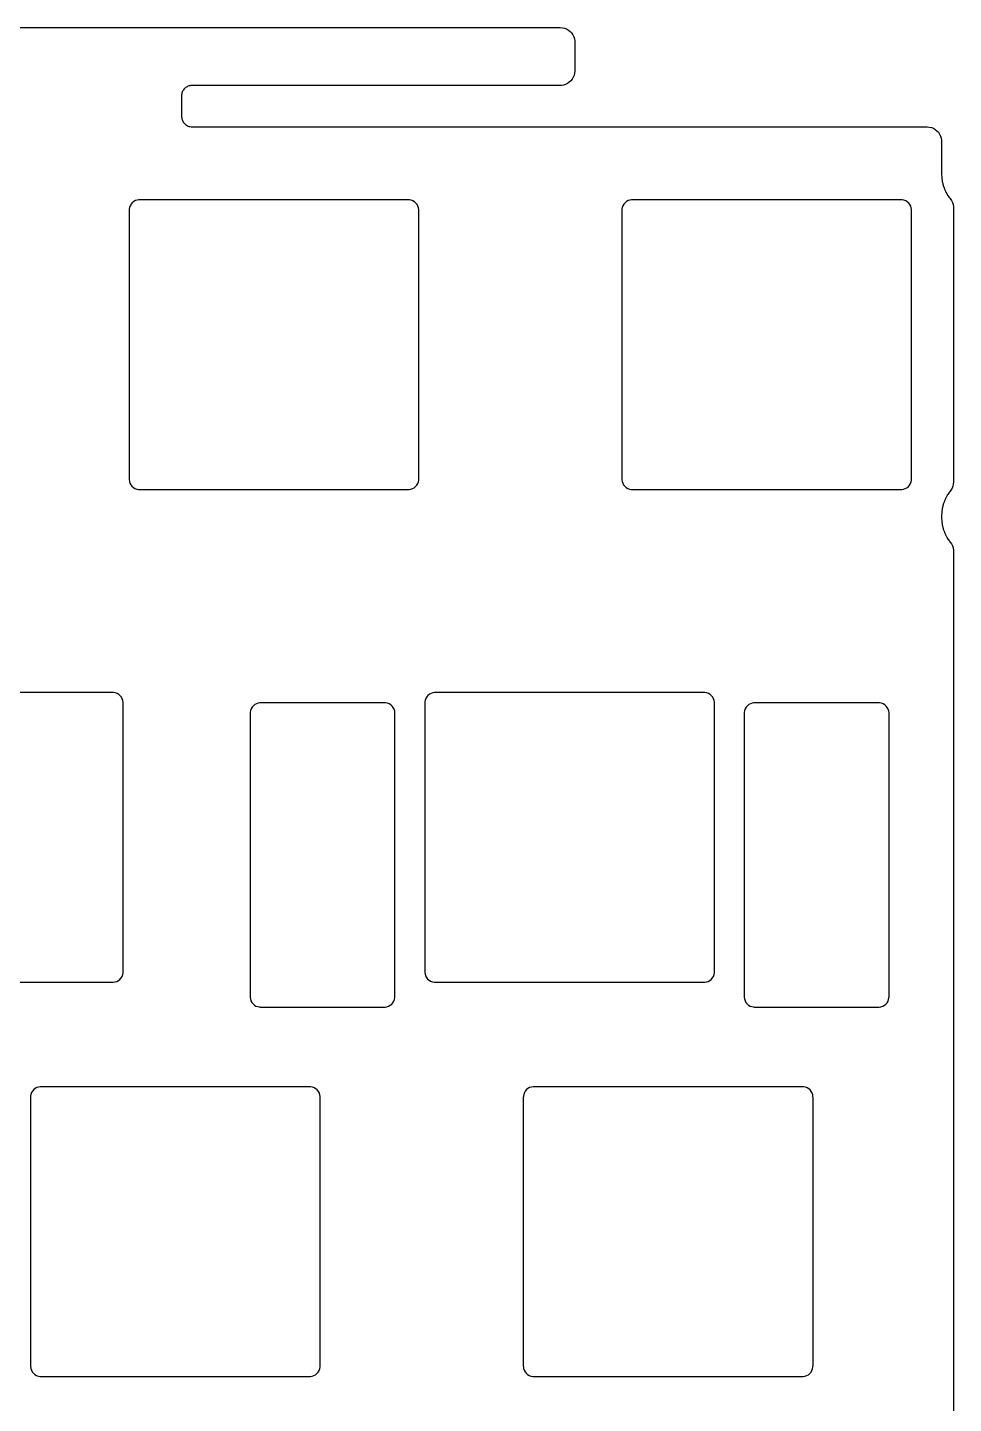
# Model space of a CAD drawing. Header units: millimetres. Extents: x 19 to 338, y -165 to -34.
# Drawn here: x 260.5 to 305.2, y -100.7 to -34.2 of the extents above; entities that cross this region are included whole.
import ezdxf

# ---------------------------------------------------------------- set-up
doc = ezdxf.new("R2010")
doc.units = ezdxf.units.MM
doc.layers.add('Edge.Cuts', color=254, linetype='CONTINUOUS', true_color=0xd0d2cd)

msp = doc.modelspace()

# ---------------------------------------------------------------- linework, layer by layer
at = {"layer": 'Edge.Cuts', "linetype": 'CONTINUOUS'}
for p, q in [((225.65, -34.2), (286.25, -34.2)), ((286.25, -34.2), (286.35433, -34.207818)), ((286.35433, -34.207818), (286.456329, -34.231099)), ((286.456329, -34.231099), (286.553719, -34.269322)), ((286.553719, -34.269322), (286.644324, -34.321633)), ((286.644324, -34.321633), (286.726121, -34.386864)), ((286.726121, -34.386864), (286.797282, -34.463557)), ((286.797282, -34.463557), (286.856218, -34.55)), ((286.856218, -34.55), (286.901612, -34.644261)), ((286.901612, -34.644261), (286.93245, -34.744235)), ((286.93245, -34.744235), (286.948043, -34.847689)), ((286.948043, -34.847689), (286.95, -34.9)), ((286.95, -34.9), (286.95, -36.3)), ((286.918901, -36.506329), (286.880678, -36.603719)), ((286.942182, -36.40433), (286.918901, -36.506329)), ((286.95, -36.3), (286.942182, -36.40433)), ((268.048768, -37.203882), (268.024131, -37.241205)), ((268.077183, -37.169324), (268.048768, -37.203882)), ((268.10809, -37.136998), (268.077183, -37.169324)), ((268.142222, -37.108067), (268.10809, -37.136998)), ((268.1784, -37.081782), (268.142222, -37.108067)), ((268.217152, -37.059409), (268.1784, -37.081782)), ((268.257438, -37.040009), (268.217152, -37.059409)), ((268.299562, -37.024914), (268.257438, -37.040009)), ((268.342674, -37.013015), (268.299562, -37.024914)), ((268.386804, -37.005687), (268.342674, -37.013015)), ((268.434353, -37.001408), (268.386804, -37.005687)), ((268.465708, -37), (268.434353, -37.001408)), ((286.25, -37), (268.465708, -37)), ((286.302311, -36.998043), (286.25, -37)), ((286.405765, -36.98245), (286.302311, -36.998043)), ((286.505739, -36.951612), (286.405765, -36.98245)), ((286.6, -36.906218), (286.505739, -36.951612)), ((286.686443, -36.847282), (286.6, -36.906218)), ((286.763136, -36.776121), (286.686443, -36.847282)), ((286.828367, -36.694324), (286.763136, -36.776121)), ((286.880678, -36.603719), (286.828367, -36.694324)), ((267.950792, -37.488249), (267.95, -37.511784)), ((267.95, -37.511784), (267.95, -38.484291)), ((267.952922, -37.456646), (267.950792, -37.488249)), ((267.960353, -37.407348), (267.952922, -37.456646)), ((267.970304, -37.36375), (267.960353, -37.407348)), ((267.984765, -37.321408), (267.970304, -37.36375)), ((268.002342, -37.280283), (267.984765, -37.321408)), ((268.024131, -37.241205), (268.002342, -37.280283)), ((267.95, -38.484291), (267.951408, -38.515646)), ((267.951408, -38.515646), (267.955687, -38.563195)), ((267.955687, -38.563195), (267.963015, -38.607325)), ((267.963015, -38.607325), (267.974914, -38.650437)), ((267.974914, -38.650437), (267.990009, -38.692561)), ((267.990009, -38.692561), (268.009409, -38.732847)), ((268.009409, -38.732847), (268.031782, -38.771599)), ((268.031782, -38.771599), (268.058067, -38.807777)), ((268.058067, -38.807777), (268.086998, -38.841909)), ((268.086998, -38.841909), (268.119324, -38.872816)), ((268.119324, -38.872816), (268.153882, -38.901231)), ((268.153882, -38.901231), (268.191205, -38.925868)), ((268.191205, -38.925868), (268.230283, -38.947657)), ((268.230283, -38.947657), (268.271408, -38.965234)), ((268.271408, -38.965234), (268.31375, -38.979695)), ((268.31375, -38.979695), (268.357348, -38.989646)), ((268.357348, -38.989646), (268.406646, -38.997077)), ((268.406646, -38.997077), (268.438249, -38.999207)), ((268.438249, -38.999207), (268.461785, -39)), ((268.461785, -39), (303.975, -39)), ((303.975, -39), (304.07933, -39.007818)), ((304.07933, -39.007818), (304.181329, -39.031099)), ((304.181329, -39.031099), (304.278719, -39.069322)), ((304.278719, -39.069322), (304.369324, -39.121633)), ((304.369324, -39.121633), (304.451121, -39.186864)), ((304.451121, -39.186864), (304.522282, -39.263557)), ((304.522282, -39.263557), (304.581218, -39.35)), ((304.581218, -39.35), (304.626612, -39.444261)), ((304.626612, -39.444261), (304.65745, -39.544235)), ((304.65745, -39.544235), (304.673043, -39.647689)), ((304.673043, -39.647689), (304.675, -39.7)), ((304.675, -39.7), (304.675, -41.274394)), ((304.675, -41.274394), (304.675093, -41.282502)), ((304.675093, -41.282502), (304.67544, -41.297547)), ((304.67544, -41.297547), (304.675718, -41.305569)), ((304.675718, -41.305569), (304.681663, -41.434147)), ((304.681663, -41.434147), (304.682781, -41.450256)), ((304.682781, -41.450256), (304.685551, -41.480145)), ((304.685551, -41.480145), (304.687415, -41.496213)), ((304.687415, -41.496213), (304.703037, -41.608204)), ((304.703037, -41.608204), (304.705646, -41.624197)), ((304.705646, -41.624197), (304.711154, -41.653661)), ((304.711154, -41.653661), (304.714492, -41.669487)), ((304.714492, -41.669487), (304.740386, -41.779587)), ((304.740386, -41.779587), (304.744448, -41.795227)), ((304.744448, -41.795227), (304.75267, -41.824126)), ((304.75267, -41.824126), (304.757435, -41.839512)), ((304.757435, -41.839512), (304.793388, -41.946779)), ((265.803602, -42.539175), (265.71835, -42.566877)), ((265.803712, -42.539149), (265.803602, -42.539175)), ((265.807615, -42.538259), (265.803712, -42.539149)), ((265.885149, -42.526878), (265.807615, -42.538259)), ((265.896216, -42.526132), (265.885149, -42.526878)), ((265.929843, -42.525), (265.896216, -42.526132)), ((278.890548, -42.525), (265.929843, -42.525)), ((278.935359, -42.527012), (278.890548, -42.525)), ((278.956174, -42.528885), (278.935359, -42.527012)), ((279.044373, -42.544889), (278.956174, -42.528885)), ((279.128297, -42.576385), (279.044373, -42.544889)), ((289.615602, -42.539175), (289.53035, -42.566877)), ((289.615712, -42.539149), (289.615602, -42.539175)), ((289.619615, -42.538259), (289.615712, -42.539149)), ((289.697149, -42.526878), (289.619615, -42.538259)), ((289.708216, -42.526132), (289.697149, -42.526878)), ((289.741843, -42.525), (289.708216, -42.526132)), ((302.702548, -42.525), (289.741843, -42.525)), ((302.747359, -42.527012), (302.702548, -42.525)), ((302.768174, -42.528885), (302.747359, -42.527012)), ((302.856373, -42.544889), (302.768174, -42.528885)), ((302.940297, -42.576385), (302.856373, -42.544889)), ((304.793388, -41.946779), (304.798879, -41.961987)), ((304.798879, -41.961987), (304.809724, -41.989982)), ((304.809724, -41.989982), (304.815898, -42.004887)), ((304.815898, -42.004887), (304.861584, -42.108356)), ((304.861584, -42.108356), (304.868452, -42.122987)), ((304.868452, -42.122987), (304.881834, -42.149861)), ((304.881834, -42.149861), (304.889369, -42.164156)), ((304.889369, -42.164156), (304.944406, -42.262965)), ((304.944406, -42.262965), (304.952598, -42.276905)), ((304.952598, -42.276905), (304.968397, -42.302422)), ((304.968397, -42.302422), (304.977222, -42.315964)), ((304.977222, -42.315964), (305.041118, -42.409242)), ((305.041118, -42.409242), (305.050583, -42.422398)), ((305.050583, -42.422398), (305.068648, -42.446318)), ((305.068648, -42.446318), (305.078704, -42.459014)), ((305.078704, -42.459014), (305.088534, -42.470852)), ((305.088534, -42.470852), (305.149169, -42.556111)), ((305.149169, -42.556111), (305.19642, -42.649455)), ((265.415012, -43.002644), (265.413, -43.047452)), ((265.413, -43.047452), (265.413, -56.008157)), ((265.416885, -42.981828), (265.415012, -43.002644)), ((265.432889, -42.893628), (265.416885, -42.981828)), ((265.464384, -42.809704), (265.432889, -42.893628)), ((265.510358, -42.732753), (265.464384, -42.809704)), ((265.569334, -42.665246), (265.510358, -42.732753)), ((265.639415, -42.609356), (265.569334, -42.665246)), ((265.71835, -42.566877), (265.639415, -42.609356)), ((279.205248, -42.622359), (279.128297, -42.576385)), ((279.272754, -42.681335), (279.205248, -42.622359)), ((279.328645, -42.751417), (279.272754, -42.681335)), ((279.371123, -42.830352), (279.328645, -42.751417)), ((279.398825, -42.915604), (279.371123, -42.830352)), ((279.39885, -42.915712), (279.398825, -42.915604)), ((279.39974, -42.919615), (279.39885, -42.915712)), ((279.411118, -42.997101), (279.39974, -42.919615)), ((279.411865, -43.008167), (279.411118, -42.997101)), ((279.413, -43.041842), (279.411865, -43.008167)), ((279.413, -56.002547), (279.413, -43.041842)), ((289.227012, -43.002644), (289.225, -43.047452)), ((289.225, -43.047452), (289.225, -56.008157)), ((289.228885, -42.981828), (289.227012, -43.002644)), ((289.244889, -42.893628), (289.228885, -42.981828)), ((289.276384, -42.809704), (289.244889, -42.893628)), ((289.322358, -42.732753), (289.276384, -42.809704)), ((289.381334, -42.665246), (289.322358, -42.732753)), ((289.451415, -42.609356), (289.381334, -42.665246)), ((289.53035, -42.566877), (289.451415, -42.609356)), ((303.017248, -42.622359), (302.940297, -42.576385)), ((303.084754, -42.681335), (303.017248, -42.622359)), ((303.140645, -42.751417), (303.084754, -42.681335)), ((303.183123, -42.830352), (303.140645, -42.751417)), ((303.210825, -42.915604), (303.183123, -42.830352)), ((303.21085, -42.915712), (303.210825, -42.915604)), ((303.21174, -42.919615), (303.21085, -42.915712)), ((303.223118, -42.997101), (303.21174, -42.919615)), ((303.223865, -43.008167), (303.223118, -42.997101)), ((303.225, -43.041842), (303.223865, -43.008167)), ((303.225, -56.002547), (303.225, -43.041842)), ((305.19642, -42.649455), (305.229232, -42.748799)), ((305.229232, -42.748799), (305.24687, -42.851924)), ((305.24687, -42.851924), (305.25, -42.918045)), ((305.25, -42.918045), (305.25, -56.161953)), ((265.413, -56.008157), (265.414132, -56.041788)), ((265.414132, -56.041788), (265.414878, -56.052854)), ((265.414878, -56.052854), (265.426259, -56.130384)), ((265.426259, -56.130384), (265.427149, -56.134287)), ((265.427149, -56.134287), (265.427169, -56.134374)), ((265.427169, -56.134374), (265.454867, -56.219627)), ((265.454867, -56.219627), (265.497342, -56.298564)), ((265.497342, -56.298564), (265.55323, -56.368648)), ((265.55323, -56.368648), (265.620733, -56.427627)), ((265.620733, -56.427627), (265.697683, -56.473605)), ((265.697683, -56.473605), (265.781605, -56.505104)), ((265.781605, -56.505104), (265.869804, -56.521112)), ((278.940898, -56.523118), (279.018384, -56.51174)), ((279.018384, -56.51174), (279.022287, -56.51085)), ((279.022287, -56.51085), (279.022374, -56.51083)), ((279.022374, -56.51083), (279.107627, -56.483132)), ((279.107627, -56.483132), (279.186564, -56.440657)), ((279.186564, -56.440657), (279.256648, -56.384769)), ((279.256648, -56.384769), (279.315627, -56.317266)), ((279.315627, -56.317266), (279.361605, -56.240316)), ((279.361605, -56.240316), (279.393104, -56.156394)), ((279.393104, -56.156394), (279.409112, -56.068195)), ((279.409112, -56.068195), (279.410986, -56.047379)), ((279.410986, -56.047379), (279.413, -56.002547)), ((289.225, -56.008157), (289.226132, -56.041788)), ((289.226132, -56.041788), (289.226878, -56.052854)), ((289.226878, -56.052854), (289.238259, -56.130384)), ((289.238259, -56.130384), (289.239149, -56.134287)), ((289.239149, -56.134287), (289.239169, -56.134374)), ((289.239169, -56.134374), (289.266867, -56.219627)), ((289.266867, -56.219627), (289.309342, -56.298564)), ((289.309342, -56.298564), (289.36523, -56.368648)), ((289.36523, -56.368648), (289.432733, -56.427627)), ((289.432733, -56.427627), (289.509683, -56.473605)), ((289.509683, -56.473605), (289.593605, -56.505104)), ((289.593605, -56.505104), (289.681804, -56.521112)), ((302.752898, -56.523118), (302.830384, -56.51174)), ((302.830384, -56.51174), (302.834287, -56.51085)), ((302.834287, -56.51085), (302.834374, -56.51083)), ((302.834374, -56.51083), (302.919627, -56.483132)), ((302.919627, -56.483132), (302.998564, -56.440657)), ((302.998564, -56.440657), (303.068648, -56.384769)), ((303.068648, -56.384769), (303.127627, -56.317266)), ((303.127627, -56.317266), (303.173605, -56.240316)), ((303.173605, -56.240316), (303.205104, -56.156394)), ((303.205104, -56.156394), (303.221112, -56.068195)), ((303.221112, -56.068195), (303.222986, -56.047379)), ((303.222986, -56.047379), (303.225, -56.002547)), ((305.180678, -56.465672), (305.128367, -56.556277)), ((305.218901, -56.368282), (305.180678, -56.465672)), ((305.242182, -56.266283), (305.218901, -56.368282)), ((305.25, -56.161953), (305.242182, -56.266283)), ((265.869804, -56.521112), (265.89062, -56.522986)), ((265.89062, -56.522986), (265.935452, -56.525)), ((265.935452, -56.525), (278.896157, -56.525)), ((278.896157, -56.525), (278.929832, -56.523865)), ((278.929832, -56.523865), (278.940898, -56.523118)), ((289.681804, -56.521112), (289.70262, -56.522986)), ((289.70262, -56.522986), (289.747452, -56.525)), ((289.747452, -56.525), (302.708157, -56.525)), ((302.708157, -56.525), (302.741832, -56.523865)), ((302.741832, -56.523865), (302.752898, -56.523118)), ((304.793388, -57.133219), (304.757435, -57.240486)), ((304.798879, -57.118011), (304.793388, -57.133219)), ((304.809724, -57.090016), (304.798879, -57.118011)), ((304.815898, -57.075111), (304.809724, -57.090016)), ((304.861584, -56.971642), (304.815898, -57.075111)), ((304.868452, -56.957011), (304.861584, -56.971642)), ((304.881834, -56.930137), (304.868452, -56.957011)), ((304.889369, -56.915842), (304.881834, -56.930137)), ((304.944406, -56.817033), (304.889369, -56.915842)), ((304.952598, -56.803093), (304.944406, -56.817033)), ((304.968397, -56.777576), (304.952598, -56.803093)), ((304.977222, -56.764034), (304.968397, -56.777576)), ((305.041118, -56.670756), (304.977222, -56.764034)), ((305.050583, -56.6576), (305.041118, -56.670756)), ((305.068648, -56.63368), (305.050583, -56.6576)), ((305.078719, -56.620965), (305.068648, -56.63368)), ((305.088546, -56.609131), (305.078719, -56.620965)), ((305.128367, -56.556277), (305.088546, -56.609131)), ((304.675093, -57.797496), (304.675, -57.805604)), ((304.675, -57.805604), (304.675, -57.874394)), ((304.67544, -57.782451), (304.675093, -57.797496)), ((304.675718, -57.774429), (304.67544, -57.782451)), ((304.681663, -57.645851), (304.675718, -57.774429)), ((304.682781, -57.629742), (304.681663, -57.645851)), ((304.685551, -57.599853), (304.682781, -57.629742)), ((304.687415, -57.583785), (304.685551, -57.599853)), ((304.703037, -57.471794), (304.687415, -57.583785)), ((304.705646, -57.455801), (304.703037, -57.471794)), ((304.711154, -57.426337), (304.705646, -57.455801)), ((304.714492, -57.410511), (304.711154, -57.426337)), ((304.740386, -57.300411), (304.714492, -57.410511)), ((304.744448, -57.284771), (304.740386, -57.300411)), ((304.75267, -57.255872), (304.744448, -57.284771)), ((304.757435, -57.240486), (304.75267, -57.255872)), ((304.675, -57.874394), (304.675093, -57.882502)), ((304.675093, -57.882502), (304.67544, -57.897547)), ((304.67544, -57.897547), (304.675718, -57.905569)), ((304.675718, -57.905569), (304.681663, -58.034147)), ((304.681663, -58.034147), (304.682781, -58.050256)), ((304.682781, -58.050256), (304.685551, -58.080145)), ((304.685551, -58.080145), (304.687415, -58.096213)), ((304.687415, -58.096213), (304.703037, -58.208204)), ((304.703037, -58.208204), (304.705646, -58.224197)), ((304.705646, -58.224197), (304.711154, -58.253661)), ((304.711154, -58.253661), (304.714492, -58.269487)), ((304.714492, -58.269487), (304.740386, -58.379587)), ((304.740386, -58.379587), (304.744448, -58.395227)), ((304.744448, -58.395227), (304.75267, -58.424126)), ((304.75267, -58.424126), (304.757435, -58.439512)), ((304.757435, -58.439512), (304.793388, -58.546779)), ((304.793388, -58.546779), (304.798879, -58.561987)), ((304.798879, -58.561987), (304.809724, -58.589982)), ((304.809724, -58.589982), (304.815898, -58.604887)), ((304.815898, -58.604887), (304.861584, -58.708356)), ((304.861584, -58.708356), (304.868452, -58.722987)), ((304.868452, -58.722987), (304.881834, -58.749861)), ((304.881834, -58.749861), (304.889369, -58.764156)), ((304.889369, -58.764156), (304.944406, -58.862965)), ((304.944406, -58.862965), (304.952598, -58.876905)), ((304.952598, -58.876905), (304.968397, -58.902422)), ((304.968397, -58.902422), (304.977222, -58.915964)), ((304.977222, -58.915964), (305.041118, -59.009242)), ((305.041118, -59.009242), (305.050583, -59.022398)), ((305.050583, -59.022398), (305.068648, -59.046318)), ((305.068648, -59.046318), (305.078704, -59.059014)), ((305.078704, -59.059014), (305.088534, -59.070852)), ((305.088534, -59.070852), (305.149169, -59.156111)), ((305.149169, -59.156111), (305.19642, -59.249455)), ((305.19642, -59.249455), (305.229232, -59.348799)), ((305.229232, -59.348799), (305.24687, -59.451924)), ((305.24687, -59.451924), (305.25, -59.518045)), ((305.25, -59.518045), (305.25, -138.532441)), ((264.602548, -66.337999), (251.641843, -66.337999)), ((264.647359, -66.340011), (264.602548, -66.337999)), ((264.668174, -66.341884), (264.647359, -66.340011)), ((264.756373, -66.357888), (264.668174, -66.341884)), ((264.840297, -66.389384), (264.756373, -66.357888)), ((264.917248, -66.435358), (264.840297, -66.389384)), ((264.984754, -66.494334), (264.917248, -66.435358)), ((265.040645, -66.564416), (264.984754, -66.494334)), ((279.856334, -66.478245), (279.797358, -66.545752)), ((279.926415, -66.422355), (279.856334, -66.478245)), ((280.00535, -66.379876), (279.926415, -66.422355)), ((280.090602, -66.352174), (280.00535, -66.379876)), ((280.090712, -66.352148), (280.090602, -66.352174)), ((280.094615, -66.351258), (280.090712, -66.352148)), ((280.172149, -66.339877), (280.094615, -66.351258)), ((280.183216, -66.339131), (280.172149, -66.339877)), ((280.216843, -66.337999), (280.183216, -66.339131)), ((293.177548, -66.337999), (280.216843, -66.337999)), ((293.222359, -66.340011), (293.177548, -66.337999)), ((293.243174, -66.341884), (293.222359, -66.340011)), ((293.331373, -66.357888), (293.243174, -66.341884)), ((293.415297, -66.389384), (293.331373, -66.357888)), ((293.492248, -66.435358), (293.415297, -66.389384)), ((293.559754, -66.494334), (293.492248, -66.435358)), ((293.615645, -66.564416), (293.559754, -66.494334)), ((265.083123, -66.643351), (265.040645, -66.564416)), ((265.110825, -66.728603), (265.083123, -66.643351)), ((265.11085, -66.728711), (265.110825, -66.728603)), ((265.11174, -66.732614), (265.11085, -66.728711)), ((265.123118, -66.8101), (265.11174, -66.732614)), ((265.123865, -66.821166), (265.123118, -66.8101)), ((265.125, -66.854841), (265.123865, -66.821166)), ((265.125, -79.815547), (265.125, -66.854841)), ((271.313384, -67.122703), (271.281889, -67.206627)), ((271.359358, -67.045752), (271.313384, -67.122703)), ((271.418334, -66.978245), (271.359358, -67.045752)), ((271.488415, -66.922355), (271.418334, -66.978245)), ((271.56735, -66.879876), (271.488415, -66.922355)), ((271.652602, -66.852174), (271.56735, -66.879876)), ((271.652712, -66.852148), (271.652602, -66.852174)), ((271.656615, -66.851258), (271.652712, -66.852148)), ((271.734149, -66.839877), (271.656615, -66.851258)), ((271.745216, -66.839131), (271.734149, -66.839877)), ((271.778843, -66.837999), (271.745216, -66.839131)), ((277.739548, -66.837999), (271.778843, -66.837999)), ((277.784359, -66.840011), (277.739548, -66.837999)), ((277.805174, -66.841884), (277.784359, -66.840011)), ((277.893373, -66.857888), (277.805174, -66.841884)), ((277.977297, -66.889384), (277.893373, -66.857888)), ((278.054248, -66.935358), (277.977297, -66.889384)), ((278.121754, -66.994334), (278.054248, -66.935358)), ((278.177645, -67.064416), (278.121754, -66.994334)), ((278.220123, -67.143351), (278.177645, -67.064416)), ((278.247825, -67.228603), (278.220123, -67.143351)), ((279.702012, -66.815643), (279.7, -66.860451)), ((279.7, -66.860451), (279.7, -79.821157)), ((279.703885, -66.794827), (279.702012, -66.815643)), ((279.719889, -66.706627), (279.703885, -66.794827)), ((279.751384, -66.622703), (279.719889, -66.706627)), ((279.797358, -66.545752), (279.751384, -66.622703)), ((293.658123, -66.643351), (293.615645, -66.564416)), ((293.685825, -66.728603), (293.658123, -66.643351)), ((293.68585, -66.728711), (293.685825, -66.728603)), ((293.68674, -66.732614), (293.68585, -66.728711)), ((293.698118, -66.8101), (293.68674, -66.732614)), ((293.698865, -66.821166), (293.698118, -66.8101)), ((293.7, -66.854841), (293.698865, -66.821166)), ((293.7, -79.815547), (293.7, -66.854841)), ((295.189384, -67.122703), (295.157889, -67.206627)), ((295.235358, -67.045752), (295.189384, -67.122703)), ((295.294334, -66.978245), (295.235358, -67.045752)), ((295.364415, -66.922355), (295.294334, -66.978245)), ((295.44335, -66.879876), (295.364415, -66.922355)), ((295.528602, -66.852174), (295.44335, -66.879876)), ((295.528712, -66.852148), (295.528602, -66.852174)), ((295.532615, -66.851258), (295.528712, -66.852148)), ((295.610149, -66.839877), (295.532615, -66.851258)), ((295.621216, -66.839131), (295.610149, -66.839877)), ((295.654843, -66.837999), (295.621216, -66.839131)), ((301.615548, -66.837999), (295.654843, -66.837999)), ((301.660359, -66.840011), (301.615548, -66.837999)), ((301.681174, -66.841884), (301.660359, -66.840011)), ((301.769373, -66.857888), (301.681174, -66.841884)), ((301.853297, -66.889384), (301.769373, -66.857888)), ((301.930248, -66.935358), (301.853297, -66.889384)), ((301.997754, -66.994334), (301.930248, -66.935358)), ((302.053645, -67.064416), (301.997754, -66.994334)), ((302.096123, -67.143351), (302.053645, -67.064416)), ((302.123825, -67.228603), (302.096123, -67.143351)), ((271.264012, -67.315643), (271.262, -67.360451)), ((271.262, -67.360451), (271.262, -81.021157)), ((271.265885, -67.294827), (271.264012, -67.315643)), ((271.281889, -67.206627), (271.265885, -67.294827)), ((278.24785, -67.228711), (278.247825, -67.228603)), ((278.24874, -67.232614), (278.24785, -67.228711)), ((278.260118, -67.3101), (278.24874, -67.232614)), ((278.260865, -67.321166), (278.260118, -67.3101)), ((278.262, -67.354841), (278.260865, -67.321166)), ((278.262, -81.015547), (278.262, -67.354841)), ((295.140012, -67.315643), (295.138, -67.360451)), ((295.138, -67.360451), (295.138, -81.021157)), ((295.141885, -67.294827), (295.140012, -67.315643)), ((295.157889, -67.206627), (295.141885, -67.294827)), ((302.12385, -67.228711), (302.123825, -67.228603)), ((302.12474, -67.232614), (302.12385, -67.228711)), ((302.136118, -67.3101), (302.12474, -67.232614)), ((302.136865, -67.321166), (302.136118, -67.3101)), ((302.138, -67.354841), (302.136865, -67.321166)), ((302.138, -81.015547), (302.138, -67.354841)), ((251.647452, -80.338), (264.608157, -80.338)), ((264.608157, -80.338), (264.641832, -80.336865)), ((264.641832, -80.336865), (264.652898, -80.336118)), ((264.652898, -80.336118), (264.730384, -80.32474)), ((264.730384, -80.32474), (264.734287, -80.32385)), ((264.734287, -80.32385), (264.734374, -80.32383)), ((264.734374, -80.32383), (264.819627, -80.296132)), ((264.819627, -80.296132), (264.898564, -80.253657)), ((264.898564, -80.253657), (264.968648, -80.197769)), ((264.968648, -80.197769), (265.027627, -80.130266)), ((265.027627, -80.130266), (265.073605, -80.053316)), ((265.073605, -80.053316), (265.105104, -79.969394)), ((265.105104, -79.969394), (265.121112, -79.881195)), ((265.121112, -79.881195), (265.122986, -79.860379)), ((265.122986, -79.860379), (265.125, -79.815547)), ((279.7, -79.821157), (279.701132, -79.854788)), ((279.701132, -79.854788), (279.701878, -79.865854)), ((279.701878, -79.865854), (279.713259, -79.943384)), ((279.713259, -79.943384), (279.714149, -79.947287)), ((279.714149, -79.947287), (279.714169, -79.947374)), ((279.714169, -79.947374), (279.741867, -80.032627)), ((279.741867, -80.032627), (279.784342, -80.111564)), ((279.784342, -80.111564), (279.84023, -80.181648)), ((279.84023, -80.181648), (279.907733, -80.240627)), ((279.907733, -80.240627), (279.984683, -80.286605)), ((279.984683, -80.286605), (280.068605, -80.318104)), ((280.068605, -80.318104), (280.156804, -80.334112)), ((280.156804, -80.334112), (280.17762, -80.335986)), ((280.17762, -80.335986), (280.222452, -80.338)), ((280.222452, -80.338), (293.183157, -80.338)), ((293.183157, -80.338), (293.216832, -80.336865)), ((293.216832, -80.336865), (293.227898, -80.336118)), ((293.227898, -80.336118), (293.305384, -80.32474)), ((293.305384, -80.32474), (293.309287, -80.32385)), ((293.309287, -80.32385), (293.309374, -80.32383)), ((293.309374, -80.32383), (293.394627, -80.296132)), ((293.394627, -80.296132), (293.473564, -80.253657)), ((293.473564, -80.253657), (293.543648, -80.197769)), ((293.543648, -80.197769), (293.602627, -80.130266)), ((293.602627, -80.130266), (293.648605, -80.053316)), ((293.648605, -80.053316), (293.680104, -79.969394)), ((293.680104, -79.969394), (293.696112, -79.881195)), ((293.696112, -79.881195), (293.697986, -79.860379)), ((293.697986, -79.860379), (293.7, -79.815547)), ((271.262, -81.021157), (271.263132, -81.054788)), ((271.263132, -81.054788), (271.263878, -81.065854)), ((271.263878, -81.065854), (271.275259, -81.143384)), ((278.242104, -81.169394), (278.258112, -81.081195)), ((278.258112, -81.081195), (278.259986, -81.060379)), ((278.259986, -81.060379), (278.262, -81.015547)), ((295.138, -81.021157), (295.139132, -81.054788)), ((295.139132, -81.054788), (295.139878, -81.065854)), ((295.139878, -81.065854), (295.151259, -81.143384)), ((302.118104, -81.169394), (302.134112, -81.081195)), ((302.134112, -81.081195), (302.135986, -81.060379)), ((302.135986, -81.060379), (302.138, -81.015547)), ((271.275259, -81.143384), (271.276149, -81.147287)), ((271.276149, -81.147287), (271.276169, -81.147374)), ((271.276169, -81.147374), (271.303867, -81.232627)), ((271.303867, -81.232627), (271.346342, -81.311564)), ((271.346342, -81.311564), (271.40223, -81.381648)), ((271.40223, -81.381648), (271.469733, -81.440627)), ((271.469733, -81.440627), (271.546683, -81.486605)), ((271.546683, -81.486605), (271.630605, -81.518104)), ((271.630605, -81.518104), (271.718804, -81.534112)), ((271.718804, -81.534112), (271.73962, -81.535986)), ((271.73962, -81.535986), (271.784452, -81.538)), ((271.784452, -81.538), (277.745157, -81.538)), ((277.745157, -81.538), (277.778832, -81.536865)), ((277.778832, -81.536865), (277.789898, -81.536118)), ((277.789898, -81.536118), (277.867384, -81.52474)), ((277.867384, -81.52474), (277.871287, -81.52385)), ((277.871287, -81.52385), (277.871374, -81.52383)), ((277.871374, -81.52383), (277.956627, -81.496132)), ((277.956627, -81.496132), (278.035564, -81.453657)), ((278.035564, -81.453657), (278.105648, -81.397769)), ((278.105648, -81.397769), (278.164627, -81.330266)), ((278.164627, -81.330266), (278.210605, -81.253316)), ((278.210605, -81.253316), (278.242104, -81.169394)), ((295.151259, -81.143384), (295.152149, -81.147287)), ((295.152149, -81.147287), (295.152169, -81.147374)), ((295.152169, -81.147374), (295.179867, -81.232627)), ((295.179867, -81.232627), (295.222342, -81.311564)), ((295.222342, -81.311564), (295.27823, -81.381648)), ((295.27823, -81.381648), (295.345733, -81.440627)), ((295.345733, -81.440627), (295.422683, -81.486605)), ((295.422683, -81.486605), (295.506605, -81.518104)), ((295.506605, -81.518104), (295.594804, -81.534112)), ((295.594804, -81.534112), (295.61562, -81.535986)), ((295.61562, -81.535986), (295.660452, -81.538)), ((295.660452, -81.538), (301.621157, -81.538)), ((301.621157, -81.538), (301.654832, -81.536865)), ((301.654832, -81.536865), (301.665898, -81.536118)), ((301.665898, -81.536118), (301.743384, -81.52474)), ((301.743384, -81.52474), (301.747287, -81.52385)), ((301.747287, -81.52385), (301.747374, -81.52383)), ((301.747374, -81.52383), (301.832627, -81.496132)), ((301.832627, -81.496132), (301.911564, -81.453657)), ((301.911564, -81.453657), (301.981648, -81.397769)), ((301.981648, -81.397769), (302.040627, -81.330266)), ((302.040627, -81.330266), (302.086605, -81.253316)), ((302.086605, -81.253316), (302.118104, -81.169394)), ((260.669888, -85.756628), (260.653884, -85.844828)), ((260.701383, -85.672704), (260.669888, -85.756628)), ((260.747357, -85.595753), (260.701383, -85.672704)), ((260.806333, -85.528246), (260.747357, -85.595753)), ((260.876414, -85.472356), (260.806333, -85.528246)), ((260.955349, -85.429877), (260.876414, -85.472356)), ((261.040601, -85.402175), (260.955349, -85.429877)), ((261.040711, -85.402149), (261.040601, -85.402175)), ((261.044614, -85.401259), (261.040711, -85.402149)), ((261.122148, -85.389878), (261.044614, -85.401259)), ((261.133215, -85.389132), (261.122148, -85.389878)), ((261.166842, -85.388), (261.133215, -85.389132)), ((274.127548, -85.388), (261.166842, -85.388)), ((274.172359, -85.390012), (274.127548, -85.388)), ((274.193174, -85.391885), (274.172359, -85.390012)), ((274.281373, -85.407889), (274.193174, -85.391885)), ((274.365297, -85.439385), (274.281373, -85.407889)), ((274.442248, -85.485359), (274.365297, -85.439385)), ((274.509754, -85.544335), (274.442248, -85.485359)), ((274.565645, -85.614417), (274.509754, -85.544335)), ((274.608123, -85.693352), (274.565645, -85.614417)), ((274.635825, -85.778604), (274.608123, -85.693352)), ((284.482889, -85.756628), (284.466885, -85.844828)), ((284.514384, -85.672704), (284.482889, -85.756628)), ((284.560358, -85.595753), (284.514384, -85.672704)), ((284.619334, -85.528246), (284.560358, -85.595753)), ((284.689415, -85.472356), (284.619334, -85.528246)), ((284.76835, -85.429877), (284.689415, -85.472356)), ((284.853602, -85.402175), (284.76835, -85.429877)), ((284.853712, -85.402149), (284.853602, -85.402175)), ((284.857615, -85.401259), (284.853712, -85.402149)), ((284.935149, -85.389878), (284.857615, -85.401259)), ((284.946216, -85.389132), (284.935149, -85.389878)), ((284.979843, -85.388), (284.946216, -85.389132)), ((297.940548, -85.388), (284.979843, -85.388)), ((297.985359, -85.390012), (297.940548, -85.388)), ((298.006174, -85.391885), (297.985359, -85.390012)), ((298.094373, -85.407889), (298.006174, -85.391885)), ((298.178297, -85.439385), (298.094373, -85.407889)), ((298.255248, -85.485359), (298.178297, -85.439385)), ((298.322754, -85.544335), (298.255248, -85.485359)), ((298.378645, -85.614417), (298.322754, -85.544335)), ((298.421123, -85.693352), (298.378645, -85.614417)), ((298.448825, -85.778604), (298.421123, -85.693352)), ((260.652011, -85.865644), (260.649999, -85.910452)), ((260.649999, -85.910452), (260.649999, -98.871157)), ((260.653884, -85.844828), (260.652011, -85.865644)), ((274.63585, -85.778712), (274.635825, -85.778604)), ((274.63674, -85.782615), (274.63585, -85.778712)), ((274.648118, -85.860101), (274.63674, -85.782615)), ((274.648865, -85.871167), (274.648118, -85.860101)), ((274.65, -85.904842), (274.648865, -85.871167)), ((274.65, -98.865547), (274.65, -85.904842)), ((284.465012, -85.865644), (284.463, -85.910452)), ((284.463, -85.910452), (284.463, -98.871157)), ((284.466885, -85.844828), (284.465012, -85.865644)), ((298.44885, -85.778712), (298.448825, -85.778604)), ((298.44974, -85.782615), (298.44885, -85.778712)), ((298.461118, -85.860101), (298.44974, -85.782615)), ((298.461865, -85.871167), (298.461118, -85.860101)), ((298.463, -85.904842), (298.461865, -85.871167)), ((298.463, -98.865547), (298.463, -85.904842)), ((260.649999, -98.871157), (260.651131, -98.904788)), ((260.651131, -98.904788), (260.651877, -98.915854)), ((260.651877, -98.915854), (260.663258, -98.993384)), ((260.663258, -98.993384), (260.664148, -98.997287)), ((260.664148, -98.997287), (260.664168, -98.997374)), ((260.664168, -98.997374), (260.691866, -99.082627)), ((274.598605, -99.103316), (274.630104, -99.019394)), ((274.630104, -99.019394), (274.646112, -98.931195)), ((274.646112, -98.931195), (274.647986, -98.910379)), ((274.647986, -98.910379), (274.65, -98.865547)), ((284.463, -98.871157), (284.464132, -98.904788)), ((284.464132, -98.904788), (284.464878, -98.915854)), ((284.464878, -98.915854), (284.476259, -98.993384)), ((284.476259, -98.993384), (284.477149, -98.997287)), ((284.477149, -98.997287), (284.477169, -98.997374)), ((284.477169, -98.997374), (284.504867, -99.082627)), ((298.411605, -99.103316), (298.443104, -99.019394)), ((298.443104, -99.019394), (298.459112, -98.931195)), ((298.459112, -98.931195), (298.460986, -98.910379)), ((298.460986, -98.910379), (298.463, -98.865547)), ((260.691866, -99.082627), (260.734341, -99.161564)), ((260.734341, -99.161564), (260.790229, -99.231648)), ((260.790229, -99.231648), (260.857732, -99.290627)), ((260.857732, -99.290627), (260.934682, -99.336605)), ((260.934682, -99.336605), (261.018604, -99.368104)), ((261.018604, -99.368104), (261.106803, -99.384112)), ((261.106803, -99.384112), (261.127619, -99.385986)), ((261.127619, -99.385986), (261.172451, -99.388)), ((261.172451, -99.388), (274.133157, -99.388)), ((274.133157, -99.388), (274.166832, -99.386865)), ((274.166832, -99.386865), (274.177898, -99.386118)), ((274.177898, -99.386118), (274.255384, -99.37474)), ((274.255384, -99.37474), (274.259287, -99.37385)), ((274.259287, -99.37385), (274.259374, -99.37383)), ((274.259374, -99.37383), (274.344627, -99.346132)), ((274.344627, -99.346132), (274.423564, -99.303657)), ((274.423564, -99.303657), (274.493648, -99.247769)), ((274.493648, -99.247769), (274.552627, -99.180266)), ((274.552627, -99.180266), (274.598605, -99.103316)), ((284.504867, -99.082627), (284.547342, -99.161564)), ((284.547342, -99.161564), (284.60323, -99.231648)), ((284.60323, -99.231648), (284.670733, -99.290627)), ((284.670733, -99.290627), (284.747683, -99.336605)), ((284.747683, -99.336605), (284.831605, -99.368104)), ((284.831605, -99.368104), (284.919804, -99.384112)), ((284.919804, -99.384112), (284.94062, -99.385986)), ((284.94062, -99.385986), (284.985452, -99.388)), ((284.985452, -99.388), (297.946157, -99.388)), ((297.946157, -99.388), (297.979832, -99.386865)), ((297.979832, -99.386865), (297.990898, -99.386118)), ((297.990898, -99.386118), (298.068384, -99.37474)), ((298.068384, -99.37474), (298.072287, -99.37385)), ((298.072287, -99.37385), (298.072374, -99.37383)), ((298.072374, -99.37383), (298.157627, -99.346132)), ((298.157627, -99.346132), (298.236564, -99.303657)), ((298.236564, -99.303657), (298.306648, -99.247769)), ((298.306648, -99.247769), (298.365627, -99.180266)), ((298.365627, -99.180266), (298.411605, -99.103316))]:
    msp.add_line(p, q, dxfattribs=at)

doc.saveas('drawing.dxf')
